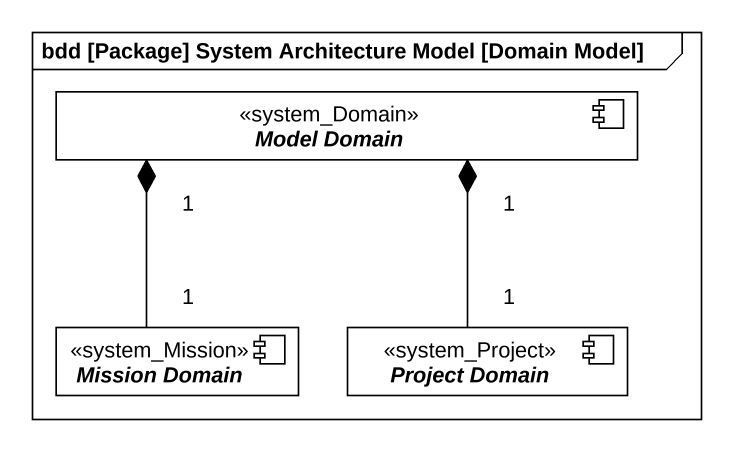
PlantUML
@startuml
mainframe bdd [Package] System Architecture Model [Domain Model]
component "Model Domain" as Model_Domain <<system_Domain>>
component "Mission Domain" as Mission_Domain <<system_Mission>>
component "Project Domain" as Project_Domain <<system_Project>>
Model_Domain "1" *-- "1" Mission_Domain
Model_Domain "1" *-- "1" Project_Domain
@enduml
